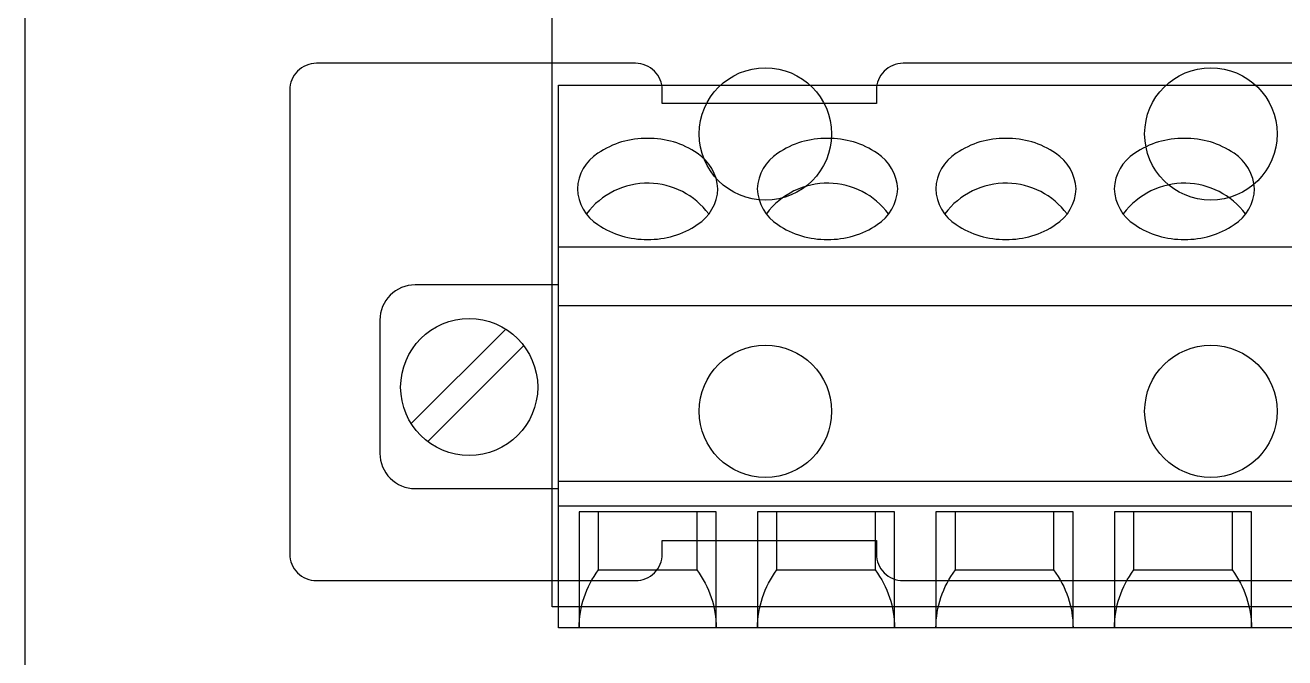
# Model space of a CAD drawing. Extents: x 0.5 to 35.5, y 0.5 to 23.5.
# Drawn here: x 28.729 to 30.141, y 8.042 to 8.751 of the extents above; entities that cross this region are included whole.
import ezdxf

# ---------------------------------------------------------------- set-up
doc = ezdxf.new("R2010")
doc.units = 0
doc.header["$MEASUREMENT"] = 0
for name, color, linetype in [('4_01__0-__EMPTY', 7, 'CONTINUOUS'), ('4_02__B-___3__DI___4__DO__', 7, 'CONTINUOUS'), ('4_03__1-___4__DI___4__DO__', 7, 'CONTINUOUS'), ('4_04__C-___4__DI___4__DO__', 7, 'CONTINUOUS'), ('4_05__D-___4__DI___3__DO__', 7, 'CONTINUOUS'), ('4_06__2A___8__FORM_A_DO', 7, 'CONTINUOUS'), ('4_07__2B___8__FORM_B_DO', 7, 'CONTINUOUS'), ('4_08__2C___8__DO__6__FORM_', 7, 'CONTINUOUS'), ('4_09__2D___8__DO__2__FORM_', 7, 'CONTINUOUS'), ('4_10__2G___8__DO__4__FORM_', 7, 'CONTINUOUS'), ('4_11__3-___8__DI', 7, 'CONTINUOUS'), ('4_12__4-___14__DI', 7, 'CONTINUOUS'), ('4_13__5-___8__AI', 7, 'CONTINUOUS'), ('4_14__6-___4__AI____4__AO', 7, 'CONTINUOUS'), ('4_15__77___8__AFDI', 7, 'CONTINUOUS'), ('6_00______DWG_', 7, 'CONTINUOUS')]:
    doc.layers.add(name, color=color, linetype=linetype)

msp = doc.modelspace()

# ---------------------------------------------------------------- linework, layer by layer
at = {"layer": '4_01__0-__EMPTY'}
msp.add_lwpolyline([(30.6783, 8.7087), (29.7131, 8.7087, 0.414214), (29.6832, 8.6788), (29.6832, 8.6637), (29.4432, 8.6637), (29.4432, 8.6788, 0.414214), (29.4133, 8.7087), (29.0556, 8.7087, 0.414973), (29.0257, 8.6788), (29.0257, 8.1585, 0.414973), (29.0556, 8.1287), (29.4133, 8.1287, 0.414214), (29.4432, 8.1585), (29.4432, 8.1737), (29.6832, 8.1737), (29.6832, 8.1585, 0.414214), (29.7131, 8.1287), (30.6783, 8.1287, 0.414214)], format="xyb", dxfattribs=at)
at = {"layer": '4_02__B-___3__DI___4__DO__'}
msp.add_lwpolyline([(30.9268, 8.6843), (30.9268, 8.0756), (29.3268, 8.0756), (29.3268, 8.6843)], close=True, dxfattribs=at)
for points in [[(29.4825, 8.6079, 0.154167), (29.4268, 8.6245, 0.154167), (29.3711, 8.6079, 0.244062), (29.3481, 8.5679, 0.244061), (29.3711, 8.5278, 0.154167), (29.4268, 8.5112, 0.154167), (29.4825, 8.5278, 0.24406), (29.5056, 8.5679, 0.236767)], [(29.6841, 8.6079, 0.154167), (29.6284, 8.6245, 0.154167), (29.5727, 8.6079, 0.244062), (29.5497, 8.5679, 0.244061), (29.5727, 8.5278, 0.154167), (29.6284, 8.5112, 0.154167), (29.6841, 8.5278, 0.24406), (29.7071, 8.5679, 0.236767)], [(29.8841, 8.6079, 0.154167), (29.8284, 8.6245, 0.154167), (29.7727, 8.6079, 0.244062), (29.7497, 8.5679, 0.244061), (29.7727, 8.5278, 0.154167), (29.8284, 8.5112, 0.154167), (29.8841, 8.5278, 0.24406), (29.9071, 8.5679, 0.236767)], [(30.0841, 8.6079, 0.154167), (30.0284, 8.6245, 0.154167), (29.9727, 8.6079, 0.244062), (29.9497, 8.5679, 0.244061), (29.9727, 8.5278, 0.154167), (30.0284, 8.5112, 0.154167), (30.0841, 8.5278, 0.24406), (30.1071, 8.5679, 0.236767)]]:
    msp.add_lwpolyline(points, format="xyb", close=True, dxfattribs=at)
for points in [[(29.4956, 8.5401, 0.005828), (29.4953, 8.54, 0.231198), (29.4284, 8.5742, 0.240907), (29.3583, 8.54, 0.001746), (29.3582, 8.5399)], [(29.6972, 8.54, 0.005828), (29.6969, 8.54, 0.231198), (29.63, 8.5742, 0.240907), (29.5599, 8.54, 0.001746), (29.5597, 8.5398)], [(29.8972, 8.54, 0.005828), (29.8969, 8.54, 0.231198), (29.83, 8.5742, 0.240907), (29.7599, 8.54, 0.001746), (29.7597, 8.5398)], [(30.0972, 8.54, 0.005828), (30.0969, 8.54, 0.231198), (30.03, 8.5742, 0.240907), (29.9599, 8.54, 0.001746), (29.9597, 8.5398)], [(29.3268, 8.4602), (29.1662, 8.4602, 0.414214), (29.1268, 8.4208), (29.1268, 8.2713, 0.414214), (29.1662, 8.2319), (29.3268, 8.2319)], [(29.4819, 8.2057), (29.4819, 8.1406, -0.162987), (29.5036, 8.0756), (29.5036, 8.2057), (29.35, 8.2057), (29.35, 8.0756, -0.162853), (29.3717, 8.1406), (29.4819, 8.1406)], [(29.6819, 8.2057), (29.6819, 8.1406, -0.162987), (29.7036, 8.0756), (29.7036, 8.2057), (29.55, 8.2057), (29.55, 8.0756, -0.162853), (29.5717, 8.1406), (29.6819, 8.1406)], [(29.8819, 8.2057), (29.8819, 8.1406, -0.162987), (29.9036, 8.0756), (29.9036, 8.2057), (29.75, 8.2057), (29.75, 8.0756, -0.162853), (29.7717, 8.1406), (29.8819, 8.1406)], [(30.0819, 8.2057), (30.0819, 8.1406, -0.162987), (30.1036, 8.0756), (30.1036, 8.2057), (29.95, 8.2057), (29.95, 8.0756, -0.162853), (29.9717, 8.1406), (30.0819, 8.1406)]]:
    msp.add_lwpolyline(points, format="xyb", dxfattribs=at)
for points in [[(29.3268, 8.5028), (30.9268, 8.5028)], [(29.3268, 8.4373), (30.9268, 8.4373)], [(29.1619, 8.3047), (29.2679, 8.4106)], [(29.1803, 8.2847), (29.2879, 8.3922)], [(29.3268, 8.2402), (30.9268, 8.2402)], [(29.3268, 8.2124), (30.9268, 8.2124)], [(29.3717, 8.1406), (29.3717, 8.2057)], [(29.5717, 8.1406), (29.5717, 8.2057)], [(29.7717, 8.1406), (29.7717, 8.2057)], [(29.9717, 8.1406), (29.9717, 8.2057)]]:
    msp.add_lwpolyline(points, dxfattribs=at)
msp.add_circle((29.2268, 8.3457), 0.0768, dxfattribs=at)
at = {"layer": '4_03__1-___4__DI___4__DO__'}
msp.add_lwpolyline([(30.9268, 8.6843), (30.9268, 8.0756), (29.3268, 8.0756), (29.3268, 8.6843)], close=True, dxfattribs=at)
for points in [[(29.4825, 8.6079, 0.154167), (29.4268, 8.6245, 0.154167), (29.3711, 8.6079, 0.244062), (29.3481, 8.5679, 0.244061), (29.3711, 8.5278, 0.154167), (29.4268, 8.5112, 0.154167), (29.4825, 8.5278, 0.24406), (29.5056, 8.5679, 0.236767)], [(29.6841, 8.6079, 0.154167), (29.6284, 8.6245, 0.154167), (29.5727, 8.6079, 0.244062), (29.5497, 8.5679, 0.244061), (29.5727, 8.5278, 0.154167), (29.6284, 8.5112, 0.154167), (29.6841, 8.5278, 0.24406), (29.7071, 8.5679, 0.236767)], [(29.8841, 8.6079, 0.154167), (29.8284, 8.6245, 0.154167), (29.7727, 8.6079, 0.244062), (29.7497, 8.5679, 0.244061), (29.7727, 8.5278, 0.154167), (29.8284, 8.5112, 0.154167), (29.8841, 8.5278, 0.24406), (29.9071, 8.5679, 0.236767)], [(30.0841, 8.6079, 0.154167), (30.0284, 8.6245, 0.154167), (29.9727, 8.6079, 0.244062), (29.9497, 8.5679, 0.244061), (29.9727, 8.5278, 0.154167), (30.0284, 8.5112, 0.154167), (30.0841, 8.5278, 0.24406), (30.1071, 8.5679, 0.236767)]]:
    msp.add_lwpolyline(points, format="xyb", close=True, dxfattribs=at)
for points in [[(29.4956, 8.5401, 0.005828), (29.4953, 8.54, 0.231198), (29.4284, 8.5742, 0.240907), (29.3583, 8.54, 0.001746), (29.3582, 8.5399)], [(29.6972, 8.54, 0.005828), (29.6969, 8.54, 0.231198), (29.63, 8.5742, 0.240907), (29.5599, 8.54, 0.001746), (29.5597, 8.5398)], [(29.8972, 8.54, 0.005828), (29.8969, 8.54, 0.231198), (29.83, 8.5742, 0.240907), (29.7599, 8.54, 0.001746), (29.7597, 8.5398)], [(30.0972, 8.54, 0.005828), (30.0969, 8.54, 0.231198), (30.03, 8.5742, 0.240907), (29.9599, 8.54, 0.001746), (29.9597, 8.5398)], [(29.3268, 8.4602), (29.1662, 8.4602, 0.414214), (29.1268, 8.4208), (29.1268, 8.2713, 0.414214), (29.1662, 8.2319), (29.3268, 8.2319)], [(29.4819, 8.2057), (29.4819, 8.1406, -0.162987), (29.5036, 8.0756), (29.5036, 8.2057), (29.35, 8.2057), (29.35, 8.0756, -0.162853), (29.3717, 8.1406), (29.4819, 8.1406)], [(29.6819, 8.2057), (29.6819, 8.1406, -0.162987), (29.7036, 8.0756), (29.7036, 8.2057), (29.55, 8.2057), (29.55, 8.0756, -0.162853), (29.5717, 8.1406), (29.6819, 8.1406)], [(29.8819, 8.2057), (29.8819, 8.1406, -0.162987), (29.9036, 8.0756), (29.9036, 8.2057), (29.75, 8.2057), (29.75, 8.0756, -0.162853), (29.7717, 8.1406), (29.8819, 8.1406)], [(30.0819, 8.2057), (30.0819, 8.1406, -0.162987), (30.1036, 8.0756), (30.1036, 8.2057), (29.95, 8.2057), (29.95, 8.0756, -0.162853), (29.9717, 8.1406), (30.0819, 8.1406)]]:
    msp.add_lwpolyline(points, format="xyb", dxfattribs=at)
for points in [[(29.3268, 8.5028), (30.9268, 8.5028)], [(29.3268, 8.4373), (30.9268, 8.4373)], [(29.1619, 8.3047), (29.2679, 8.4106)], [(29.1803, 8.2847), (29.2879, 8.3922)], [(29.3268, 8.2402), (30.9268, 8.2402)], [(29.3268, 8.2124), (30.9268, 8.2124)], [(29.3717, 8.1406), (29.3717, 8.2057)], [(29.5717, 8.1406), (29.5717, 8.2057)], [(29.7717, 8.1406), (29.7717, 8.2057)], [(29.9717, 8.1406), (29.9717, 8.2057)]]:
    msp.add_lwpolyline(points, dxfattribs=at)
msp.add_circle((29.2268, 8.3457), 0.0768, dxfattribs=at)
at = {"layer": '4_04__C-___4__DI___4__DO__'}
msp.add_lwpolyline([(30.9268, 8.6843), (30.9268, 8.0756), (29.3268, 8.0756), (29.3268, 8.6843)], close=True, dxfattribs=at)
for points in [[(29.4825, 8.6079, 0.154167), (29.4268, 8.6245, 0.154167), (29.3711, 8.6079, 0.244062), (29.3481, 8.5679, 0.244061), (29.3711, 8.5278, 0.154167), (29.4268, 8.5112, 0.154167), (29.4825, 8.5278, 0.24406), (29.5056, 8.5679, 0.236767)], [(29.6841, 8.6079, 0.154167), (29.6284, 8.6245, 0.154167), (29.5727, 8.6079, 0.244062), (29.5497, 8.5679, 0.244061), (29.5727, 8.5278, 0.154167), (29.6284, 8.5112, 0.154167), (29.6841, 8.5278, 0.24406), (29.7071, 8.5679, 0.236767)], [(29.8841, 8.6079, 0.154167), (29.8284, 8.6245, 0.154167), (29.7727, 8.6079, 0.244062), (29.7497, 8.5679, 0.244061), (29.7727, 8.5278, 0.154167), (29.8284, 8.5112, 0.154167), (29.8841, 8.5278, 0.24406), (29.9071, 8.5679, 0.236767)], [(30.0841, 8.6079, 0.154167), (30.0284, 8.6245, 0.154167), (29.9727, 8.6079, 0.244062), (29.9497, 8.5679, 0.244061), (29.9727, 8.5278, 0.154167), (30.0284, 8.5112, 0.154167), (30.0841, 8.5278, 0.24406), (30.1071, 8.5679, 0.236767)]]:
    msp.add_lwpolyline(points, format="xyb", close=True, dxfattribs=at)
for points in [[(29.4956, 8.5401, 0.005828), (29.4953, 8.54, 0.231198), (29.4284, 8.5742, 0.240907), (29.3583, 8.54, 0.001746), (29.3582, 8.5399)], [(29.6972, 8.54, 0.005828), (29.6969, 8.54, 0.231198), (29.63, 8.5742, 0.240907), (29.5599, 8.54, 0.001746), (29.5597, 8.5398)], [(29.8972, 8.54, 0.005828), (29.8969, 8.54, 0.231198), (29.83, 8.5742, 0.240907), (29.7599, 8.54, 0.001746), (29.7597, 8.5398)], [(30.0972, 8.54, 0.005828), (30.0969, 8.54, 0.231198), (30.03, 8.5742, 0.240907), (29.9599, 8.54, 0.001746), (29.9597, 8.5398)], [(29.3268, 8.4602), (29.1662, 8.4602, 0.414214), (29.1268, 8.4208), (29.1268, 8.2713, 0.414214), (29.1662, 8.2319), (29.3268, 8.2319)], [(29.4819, 8.2057), (29.4819, 8.1406, -0.162987), (29.5036, 8.0756), (29.5036, 8.2057), (29.35, 8.2057), (29.35, 8.0756, -0.162853), (29.3717, 8.1406), (29.4819, 8.1406)], [(29.6819, 8.2057), (29.6819, 8.1406, -0.162987), (29.7036, 8.0756), (29.7036, 8.2057), (29.55, 8.2057), (29.55, 8.0756, -0.162853), (29.5717, 8.1406), (29.6819, 8.1406)], [(29.8819, 8.2057), (29.8819, 8.1406, -0.162987), (29.9036, 8.0756), (29.9036, 8.2057), (29.75, 8.2057), (29.75, 8.0756, -0.162853), (29.7717, 8.1406), (29.8819, 8.1406)], [(30.0819, 8.2057), (30.0819, 8.1406, -0.162987), (30.1036, 8.0756), (30.1036, 8.2057), (29.95, 8.2057), (29.95, 8.0756, -0.162853), (29.9717, 8.1406), (30.0819, 8.1406)]]:
    msp.add_lwpolyline(points, format="xyb", dxfattribs=at)
for points in [[(29.3268, 8.5028), (30.9268, 8.5028)], [(29.3268, 8.4373), (30.9268, 8.4373)], [(29.1619, 8.3047), (29.2679, 8.4106)], [(29.1803, 8.2847), (29.2879, 8.3922)], [(29.3268, 8.2402), (30.9268, 8.2402)], [(29.3268, 8.2124), (30.9268, 8.2124)], [(29.3717, 8.1406), (29.3717, 8.2057)], [(29.5717, 8.1406), (29.5717, 8.2057)], [(29.7717, 8.1406), (29.7717, 8.2057)], [(29.9717, 8.1406), (29.9717, 8.2057)]]:
    msp.add_lwpolyline(points, dxfattribs=at)
msp.add_circle((29.2268, 8.3457), 0.0768, dxfattribs=at)
at = {"layer": '4_05__D-___4__DI___3__DO__'}
msp.add_lwpolyline([(30.9268, 8.6843), (30.9268, 8.0756), (29.3268, 8.0756), (29.3268, 8.6843)], close=True, dxfattribs=at)
for points in [[(29.4825, 8.6079, 0.154167), (29.4268, 8.6245, 0.154167), (29.3711, 8.6079, 0.244062), (29.3481, 8.5679, 0.244061), (29.3711, 8.5278, 0.154167), (29.4268, 8.5112, 0.154167), (29.4825, 8.5278, 0.24406), (29.5056, 8.5679, 0.236767)], [(29.6841, 8.6079, 0.154167), (29.6284, 8.6245, 0.154167), (29.5727, 8.6079, 0.244062), (29.5497, 8.5679, 0.244061), (29.5727, 8.5278, 0.154167), (29.6284, 8.5112, 0.154167), (29.6841, 8.5278, 0.24406), (29.7071, 8.5679, 0.236767)], [(29.8841, 8.6079, 0.154167), (29.8284, 8.6245, 0.154167), (29.7727, 8.6079, 0.244062), (29.7497, 8.5679, 0.244061), (29.7727, 8.5278, 0.154167), (29.8284, 8.5112, 0.154167), (29.8841, 8.5278, 0.24406), (29.9071, 8.5679, 0.236767)], [(30.0841, 8.6079, 0.154167), (30.0284, 8.6245, 0.154167), (29.9727, 8.6079, 0.244062), (29.9497, 8.5679, 0.244061), (29.9727, 8.5278, 0.154167), (30.0284, 8.5112, 0.154167), (30.0841, 8.5278, 0.24406), (30.1071, 8.5679, 0.236767)]]:
    msp.add_lwpolyline(points, format="xyb", close=True, dxfattribs=at)
for points in [[(29.4956, 8.5401, 0.005828), (29.4953, 8.54, 0.231198), (29.4284, 8.5742, 0.240907), (29.3583, 8.54, 0.001746), (29.3582, 8.5399)], [(29.6972, 8.54, 0.005828), (29.6969, 8.54, 0.231198), (29.63, 8.5742, 0.240907), (29.5599, 8.54, 0.001746), (29.5597, 8.5398)], [(29.8972, 8.54, 0.005828), (29.8969, 8.54, 0.231198), (29.83, 8.5742, 0.240907), (29.7599, 8.54, 0.001746), (29.7597, 8.5398)], [(30.0972, 8.54, 0.005828), (30.0969, 8.54, 0.231198), (30.03, 8.5742, 0.240907), (29.9599, 8.54, 0.001746), (29.9597, 8.5398)], [(29.3268, 8.4602), (29.1662, 8.4602, 0.414214), (29.1268, 8.4208), (29.1268, 8.2713, 0.414214), (29.1662, 8.2319), (29.3268, 8.2319)], [(29.4819, 8.2057), (29.4819, 8.1406, -0.162987), (29.5036, 8.0756), (29.5036, 8.2057), (29.35, 8.2057), (29.35, 8.0756, -0.162853), (29.3717, 8.1406), (29.4819, 8.1406)], [(29.6819, 8.2057), (29.6819, 8.1406, -0.162987), (29.7036, 8.0756), (29.7036, 8.2057), (29.55, 8.2057), (29.55, 8.0756, -0.162853), (29.5717, 8.1406), (29.6819, 8.1406)], [(29.8819, 8.2057), (29.8819, 8.1406, -0.162987), (29.9036, 8.0756), (29.9036, 8.2057), (29.75, 8.2057), (29.75, 8.0756, -0.162853), (29.7717, 8.1406), (29.8819, 8.1406)], [(30.0819, 8.2057), (30.0819, 8.1406, -0.162987), (30.1036, 8.0756), (30.1036, 8.2057), (29.95, 8.2057), (29.95, 8.0756, -0.162853), (29.9717, 8.1406), (30.0819, 8.1406)]]:
    msp.add_lwpolyline(points, format="xyb", dxfattribs=at)
for points in [[(29.3268, 8.5028), (30.9268, 8.5028)], [(29.3268, 8.4373), (30.9268, 8.4373)], [(29.1619, 8.3047), (29.2679, 8.4106)], [(29.1803, 8.2847), (29.2879, 8.3922)], [(29.3268, 8.2402), (30.9268, 8.2402)], [(29.3268, 8.2124), (30.9268, 8.2124)]]:
    msp.add_lwpolyline(points, dxfattribs=at)
msp.add_circle((29.2268, 8.3457), 0.0768, dxfattribs=at)
at = {"layer": '4_06__2A___8__FORM_A_DO'}
msp.add_lwpolyline([(30.9268, 8.6843), (30.9268, 8.0756), (29.3268, 8.0756), (29.3268, 8.6843)], close=True, dxfattribs=at)
for points in [[(29.4825, 8.6079, 0.154167), (29.4268, 8.6245, 0.154167), (29.3711, 8.6079, 0.244062), (29.3481, 8.5679, 0.244061), (29.3711, 8.5278, 0.154167), (29.4268, 8.5112, 0.154167), (29.4825, 8.5278, 0.24406), (29.5056, 8.5679, 0.236767)], [(29.6841, 8.6079, 0.154167), (29.6284, 8.6245, 0.154167), (29.5727, 8.6079, 0.244062), (29.5497, 8.5679, 0.244061), (29.5727, 8.5278, 0.154167), (29.6284, 8.5112, 0.154167), (29.6841, 8.5278, 0.24406), (29.7071, 8.5679, 0.236767)], [(29.8841, 8.6079, 0.154167), (29.8284, 8.6245, 0.154167), (29.7727, 8.6079, 0.244062), (29.7497, 8.5679, 0.244061), (29.7727, 8.5278, 0.154167), (29.8284, 8.5112, 0.154167), (29.8841, 8.5278, 0.24406), (29.9071, 8.5679, 0.236767)], [(30.0841, 8.6079, 0.154167), (30.0284, 8.6245, 0.154167), (29.9727, 8.6079, 0.244062), (29.9497, 8.5679, 0.244061), (29.9727, 8.5278, 0.154167), (30.0284, 8.5112, 0.154167), (30.0841, 8.5278, 0.24406), (30.1071, 8.5679, 0.236767)]]:
    msp.add_lwpolyline(points, format="xyb", close=True, dxfattribs=at)
for points in [[(29.4956, 8.5401, 0.005828), (29.4953, 8.54, 0.231198), (29.4284, 8.5742, 0.240907), (29.3583, 8.54, 0.001746), (29.3582, 8.5399)], [(29.6972, 8.54, 0.005828), (29.6969, 8.54, 0.231198), (29.63, 8.5742, 0.240907), (29.5599, 8.54, 0.001746), (29.5597, 8.5398)], [(29.8972, 8.54, 0.005828), (29.8969, 8.54, 0.231198), (29.83, 8.5742, 0.240907), (29.7599, 8.54, 0.001746), (29.7597, 8.5398)], [(30.0972, 8.54, 0.005828), (30.0969, 8.54, 0.231198), (30.03, 8.5742, 0.240907), (29.9599, 8.54, 0.001746), (29.9597, 8.5398)], [(29.3268, 8.4602), (29.1662, 8.4602, 0.414214), (29.1268, 8.4208), (29.1268, 8.2713, 0.414214), (29.1662, 8.2319), (29.3268, 8.2319)], [(29.4819, 8.2057), (29.4819, 8.1406, -0.162987), (29.5036, 8.0756), (29.5036, 8.2057), (29.35, 8.2057), (29.35, 8.0756, -0.162853), (29.3717, 8.1406), (29.4819, 8.1406)], [(29.6819, 8.2057), (29.6819, 8.1406, -0.162987), (29.7036, 8.0756), (29.7036, 8.2057), (29.55, 8.2057), (29.55, 8.0756, -0.162853), (29.5717, 8.1406), (29.6819, 8.1406)], [(29.8819, 8.2057), (29.8819, 8.1406, -0.162987), (29.9036, 8.0756), (29.9036, 8.2057), (29.75, 8.2057), (29.75, 8.0756, -0.162853), (29.7717, 8.1406), (29.8819, 8.1406)], [(30.0819, 8.2057), (30.0819, 8.1406, -0.162987), (30.1036, 8.0756), (30.1036, 8.2057), (29.95, 8.2057), (29.95, 8.0756, -0.162853), (29.9717, 8.1406), (30.0819, 8.1406)]]:
    msp.add_lwpolyline(points, format="xyb", dxfattribs=at)
for points in [[(29.3268, 8.5028), (30.9268, 8.5028)], [(29.3268, 8.4373), (30.9268, 8.4373)], [(29.1619, 8.3047), (29.2679, 8.4106)], [(29.1803, 8.2847), (29.2879, 8.3922)], [(29.3268, 8.2402), (30.9268, 8.2402)], [(29.3268, 8.2124), (30.9268, 8.2124)]]:
    msp.add_lwpolyline(points, dxfattribs=at)
msp.add_circle((29.2268, 8.3457), 0.0768, dxfattribs=at)
at = {"layer": '4_07__2B___8__FORM_B_DO'}
msp.add_lwpolyline([(30.9268, 8.6843), (30.9268, 8.0756), (29.3268, 8.0756), (29.3268, 8.6843)], close=True, dxfattribs=at)
for points in [[(29.4825, 8.6079, 0.154167), (29.4268, 8.6245, 0.154167), (29.3711, 8.6079, 0.244062), (29.3481, 8.5679, 0.244061), (29.3711, 8.5278, 0.154167), (29.4268, 8.5112, 0.154167), (29.4825, 8.5278, 0.24406), (29.5056, 8.5679, 0.236767)], [(29.6841, 8.6079, 0.154167), (29.6284, 8.6245, 0.154167), (29.5727, 8.6079, 0.244062), (29.5497, 8.5679, 0.244061), (29.5727, 8.5278, 0.154167), (29.6284, 8.5112, 0.154167), (29.6841, 8.5278, 0.24406), (29.7071, 8.5679, 0.236767)], [(29.8841, 8.6079, 0.154167), (29.8284, 8.6245, 0.154167), (29.7727, 8.6079, 0.244062), (29.7497, 8.5679, 0.244061), (29.7727, 8.5278, 0.154167), (29.8284, 8.5112, 0.154167), (29.8841, 8.5278, 0.24406), (29.9071, 8.5679, 0.236767)], [(30.0841, 8.6079, 0.154167), (30.0284, 8.6245, 0.154167), (29.9727, 8.6079, 0.244062), (29.9497, 8.5679, 0.244061), (29.9727, 8.5278, 0.154167), (30.0284, 8.5112, 0.154167), (30.0841, 8.5278, 0.24406), (30.1071, 8.5679, 0.236767)]]:
    msp.add_lwpolyline(points, format="xyb", close=True, dxfattribs=at)
for points in [[(29.4956, 8.5401, 0.005828), (29.4953, 8.54, 0.231198), (29.4284, 8.5742, 0.240907), (29.3583, 8.54, 0.001746), (29.3582, 8.5399)], [(29.6972, 8.54, 0.005828), (29.6969, 8.54, 0.231198), (29.63, 8.5742, 0.240907), (29.5599, 8.54, 0.001746), (29.5597, 8.5398)], [(29.8972, 8.54, 0.005828), (29.8969, 8.54, 0.231198), (29.83, 8.5742, 0.240907), (29.7599, 8.54, 0.001746), (29.7597, 8.5398)], [(30.0972, 8.54, 0.005828), (30.0969, 8.54, 0.231198), (30.03, 8.5742, 0.240907), (29.9599, 8.54, 0.001746), (29.9597, 8.5398)], [(29.3268, 8.4602), (29.1662, 8.4602, 0.414214), (29.1268, 8.4208), (29.1268, 8.2713, 0.414214), (29.1662, 8.2319), (29.3268, 8.2319)], [(29.4819, 8.2057), (29.4819, 8.1406, -0.162987), (29.5036, 8.0756), (29.5036, 8.2057), (29.35, 8.2057), (29.35, 8.0756, -0.162853), (29.3717, 8.1406), (29.4819, 8.1406)], [(29.6819, 8.2057), (29.6819, 8.1406, -0.162987), (29.7036, 8.0756), (29.7036, 8.2057), (29.55, 8.2057), (29.55, 8.0756, -0.162853), (29.5717, 8.1406), (29.6819, 8.1406)], [(29.8819, 8.2057), (29.8819, 8.1406, -0.162987), (29.9036, 8.0756), (29.9036, 8.2057), (29.75, 8.2057), (29.75, 8.0756, -0.162853), (29.7717, 8.1406), (29.8819, 8.1406)], [(30.0819, 8.2057), (30.0819, 8.1406, -0.162987), (30.1036, 8.0756), (30.1036, 8.2057), (29.95, 8.2057), (29.95, 8.0756, -0.162853), (29.9717, 8.1406), (30.0819, 8.1406)]]:
    msp.add_lwpolyline(points, format="xyb", dxfattribs=at)
for points in [[(29.3268, 8.5028), (30.9268, 8.5028)], [(29.3268, 8.4373), (30.9268, 8.4373)], [(29.1619, 8.3047), (29.2679, 8.4106)], [(29.1803, 8.2847), (29.2879, 8.3922)], [(29.3268, 8.2402), (30.9268, 8.2402)], [(29.3268, 8.2124), (30.9268, 8.2124)]]:
    msp.add_lwpolyline(points, dxfattribs=at)
msp.add_circle((29.2268, 8.3457), 0.0768, dxfattribs=at)
at = {"layer": '4_08__2C___8__DO__6__FORM_'}
msp.add_lwpolyline([(30.9268, 8.6843), (30.9268, 8.0756), (29.3268, 8.0756), (29.3268, 8.6843)], close=True, dxfattribs=at)
for points in [[(29.4825, 8.6079, 0.154167), (29.4268, 8.6245, 0.154167), (29.3711, 8.6079, 0.244062), (29.3481, 8.5679, 0.244061), (29.3711, 8.5278, 0.154167), (29.4268, 8.5112, 0.154167), (29.4825, 8.5278, 0.24406), (29.5056, 8.5679, 0.236767)], [(29.6841, 8.6079, 0.154167), (29.6284, 8.6245, 0.154167), (29.5727, 8.6079, 0.244062), (29.5497, 8.5679, 0.244061), (29.5727, 8.5278, 0.154167), (29.6284, 8.5112, 0.154167), (29.6841, 8.5278, 0.24406), (29.7071, 8.5679, 0.236767)], [(29.8841, 8.6079, 0.154167), (29.8284, 8.6245, 0.154167), (29.7727, 8.6079, 0.244062), (29.7497, 8.5679, 0.244061), (29.7727, 8.5278, 0.154167), (29.8284, 8.5112, 0.154167), (29.8841, 8.5278, 0.24406), (29.9071, 8.5679, 0.236767)], [(30.0841, 8.6079, 0.154167), (30.0284, 8.6245, 0.154167), (29.9727, 8.6079, 0.244062), (29.9497, 8.5679, 0.244061), (29.9727, 8.5278, 0.154167), (30.0284, 8.5112, 0.154167), (30.0841, 8.5278, 0.24406), (30.1071, 8.5679, 0.236767)]]:
    msp.add_lwpolyline(points, format="xyb", close=True, dxfattribs=at)
for points in [[(29.4956, 8.5401, 0.005828), (29.4953, 8.54, 0.231198), (29.4284, 8.5742, 0.240907), (29.3583, 8.54, 0.001746), (29.3582, 8.5399)], [(29.6972, 8.54, 0.005828), (29.6969, 8.54, 0.231198), (29.63, 8.5742, 0.240907), (29.5599, 8.54, 0.001746), (29.5597, 8.5398)], [(29.8972, 8.54, 0.005828), (29.8969, 8.54, 0.231198), (29.83, 8.5742, 0.240907), (29.7599, 8.54, 0.001746), (29.7597, 8.5398)], [(30.0972, 8.54, 0.005828), (30.0969, 8.54, 0.231198), (30.03, 8.5742, 0.240907), (29.9599, 8.54, 0.001746), (29.9597, 8.5398)], [(29.3268, 8.4602), (29.1662, 8.4602, 0.414214), (29.1268, 8.4208), (29.1268, 8.2713, 0.414214), (29.1662, 8.2319), (29.3268, 8.2319)], [(29.4819, 8.2057), (29.4819, 8.1406, -0.162987), (29.5036, 8.0756), (29.5036, 8.2057), (29.35, 8.2057), (29.35, 8.0756, -0.162853), (29.3717, 8.1406), (29.4819, 8.1406)], [(29.6819, 8.2057), (29.6819, 8.1406, -0.162987), (29.7036, 8.0756), (29.7036, 8.2057), (29.55, 8.2057), (29.55, 8.0756, -0.162853), (29.5717, 8.1406), (29.6819, 8.1406)], [(29.8819, 8.2057), (29.8819, 8.1406, -0.162987), (29.9036, 8.0756), (29.9036, 8.2057), (29.75, 8.2057), (29.75, 8.0756, -0.162853), (29.7717, 8.1406), (29.8819, 8.1406)], [(30.0819, 8.2057), (30.0819, 8.1406, -0.162987), (30.1036, 8.0756), (30.1036, 8.2057), (29.95, 8.2057), (29.95, 8.0756, -0.162853), (29.9717, 8.1406), (30.0819, 8.1406)]]:
    msp.add_lwpolyline(points, format="xyb", dxfattribs=at)
for points in [[(29.3268, 8.5028), (30.9268, 8.5028)], [(29.3268, 8.4373), (30.9268, 8.4373)], [(29.1619, 8.3047), (29.2679, 8.4106)], [(29.1803, 8.2847), (29.2879, 8.3922)], [(29.3268, 8.2402), (30.9268, 8.2402)], [(29.3268, 8.2124), (30.9268, 8.2124)]]:
    msp.add_lwpolyline(points, dxfattribs=at)
msp.add_circle((29.2268, 8.3457), 0.0768, dxfattribs=at)
at = {"layer": '4_09__2D___8__DO__2__FORM_'}
msp.add_lwpolyline([(30.9268, 8.6843), (30.9268, 8.0756), (29.3268, 8.0756), (29.3268, 8.6843)], close=True, dxfattribs=at)
for points in [[(29.4825, 8.6079, 0.154167), (29.4268, 8.6245, 0.154167), (29.3711, 8.6079, 0.244062), (29.3481, 8.5679, 0.244061), (29.3711, 8.5278, 0.154167), (29.4268, 8.5112, 0.154167), (29.4825, 8.5278, 0.24406), (29.5056, 8.5679, 0.236767)], [(29.6841, 8.6079, 0.154167), (29.6284, 8.6245, 0.154167), (29.5727, 8.6079, 0.244062), (29.5497, 8.5679, 0.244061), (29.5727, 8.5278, 0.154167), (29.6284, 8.5112, 0.154167), (29.6841, 8.5278, 0.24406), (29.7071, 8.5679, 0.236767)], [(29.8841, 8.6079, 0.154167), (29.8284, 8.6245, 0.154167), (29.7727, 8.6079, 0.244062), (29.7497, 8.5679, 0.244061), (29.7727, 8.5278, 0.154167), (29.8284, 8.5112, 0.154167), (29.8841, 8.5278, 0.24406), (29.9071, 8.5679, 0.236767)], [(30.0841, 8.6079, 0.154167), (30.0284, 8.6245, 0.154167), (29.9727, 8.6079, 0.244062), (29.9497, 8.5679, 0.244061), (29.9727, 8.5278, 0.154167), (30.0284, 8.5112, 0.154167), (30.0841, 8.5278, 0.24406), (30.1071, 8.5679, 0.236767)]]:
    msp.add_lwpolyline(points, format="xyb", close=True, dxfattribs=at)
for points in [[(29.4956, 8.5401, 0.005828), (29.4953, 8.54, 0.231198), (29.4284, 8.5742, 0.240907), (29.3583, 8.54, 0.001746), (29.3582, 8.5399)], [(29.6972, 8.54, 0.005828), (29.6969, 8.54, 0.231198), (29.63, 8.5742, 0.240907), (29.5599, 8.54, 0.001746), (29.5597, 8.5398)], [(29.8972, 8.54, 0.005828), (29.8969, 8.54, 0.231198), (29.83, 8.5742, 0.240907), (29.7599, 8.54, 0.001746), (29.7597, 8.5398)], [(30.0972, 8.54, 0.005828), (30.0969, 8.54, 0.231198), (30.03, 8.5742, 0.240907), (29.9599, 8.54, 0.001746), (29.9597, 8.5398)], [(29.3268, 8.4602), (29.1662, 8.4602, 0.414214), (29.1268, 8.4208), (29.1268, 8.2713, 0.414214), (29.1662, 8.2319), (29.3268, 8.2319)], [(29.4819, 8.2057), (29.4819, 8.1406, -0.162987), (29.5036, 8.0756), (29.5036, 8.2057), (29.35, 8.2057), (29.35, 8.0756, -0.162853), (29.3717, 8.1406), (29.4819, 8.1406)], [(29.6819, 8.2057), (29.6819, 8.1406, -0.162987), (29.7036, 8.0756), (29.7036, 8.2057), (29.55, 8.2057), (29.55, 8.0756, -0.162853), (29.5717, 8.1406), (29.6819, 8.1406)], [(29.8819, 8.2057), (29.8819, 8.1406, -0.162987), (29.9036, 8.0756), (29.9036, 8.2057), (29.75, 8.2057), (29.75, 8.0756, -0.162853), (29.7717, 8.1406), (29.8819, 8.1406)], [(30.0819, 8.2057), (30.0819, 8.1406, -0.162987), (30.1036, 8.0756), (30.1036, 8.2057), (29.95, 8.2057), (29.95, 8.0756, -0.162853), (29.9717, 8.1406), (30.0819, 8.1406)]]:
    msp.add_lwpolyline(points, format="xyb", dxfattribs=at)
for points in [[(29.3268, 8.5028), (30.9268, 8.5028)], [(29.3268, 8.4373), (30.9268, 8.4373)], [(29.1619, 8.3047), (29.2679, 8.4106)], [(29.1803, 8.2847), (29.2879, 8.3922)], [(29.3268, 8.2402), (30.9268, 8.2402)], [(29.3268, 8.2124), (30.9268, 8.2124)]]:
    msp.add_lwpolyline(points, dxfattribs=at)
msp.add_circle((29.2268, 8.3457), 0.0768, dxfattribs=at)
at = {"layer": '4_10__2G___8__DO__4__FORM_'}
msp.add_lwpolyline([(30.9268, 8.6843), (30.9268, 8.0756), (29.3268, 8.0756), (29.3268, 8.6843)], close=True, dxfattribs=at)
for points in [[(29.4825, 8.6079, 0.154167), (29.4268, 8.6245, 0.154167), (29.3711, 8.6079, 0.244062), (29.3481, 8.5679, 0.244061), (29.3711, 8.5278, 0.154167), (29.4268, 8.5112, 0.154167), (29.4825, 8.5278, 0.24406), (29.5056, 8.5679, 0.236767)], [(29.6841, 8.6079, 0.154167), (29.6284, 8.6245, 0.154167), (29.5727, 8.6079, 0.244062), (29.5497, 8.5679, 0.244061), (29.5727, 8.5278, 0.154167), (29.6284, 8.5112, 0.154167), (29.6841, 8.5278, 0.24406), (29.7071, 8.5679, 0.236767)], [(29.8841, 8.6079, 0.154167), (29.8284, 8.6245, 0.154167), (29.7727, 8.6079, 0.244062), (29.7497, 8.5679, 0.244061), (29.7727, 8.5278, 0.154167), (29.8284, 8.5112, 0.154167), (29.8841, 8.5278, 0.24406), (29.9071, 8.5679, 0.236767)], [(30.0841, 8.6079, 0.154167), (30.0284, 8.6245, 0.154167), (29.9727, 8.6079, 0.244062), (29.9497, 8.5679, 0.244061), (29.9727, 8.5278, 0.154167), (30.0284, 8.5112, 0.154167), (30.0841, 8.5278, 0.24406), (30.1071, 8.5679, 0.236767)]]:
    msp.add_lwpolyline(points, format="xyb", close=True, dxfattribs=at)
for points in [[(29.4956, 8.5401, 0.005828), (29.4953, 8.54, 0.231198), (29.4284, 8.5742, 0.240907), (29.3583, 8.54, 0.001746), (29.3582, 8.5399)], [(29.6972, 8.54, 0.005828), (29.6969, 8.54, 0.231198), (29.63, 8.5742, 0.240907), (29.5599, 8.54, 0.001746), (29.5597, 8.5398)], [(29.8972, 8.54, 0.005828), (29.8969, 8.54, 0.231198), (29.83, 8.5742, 0.240907), (29.7599, 8.54, 0.001746), (29.7597, 8.5398)], [(30.0972, 8.54, 0.005828), (30.0969, 8.54, 0.231198), (30.03, 8.5742, 0.240907), (29.9599, 8.54, 0.001746), (29.9597, 8.5398)], [(29.3268, 8.4602), (29.1662, 8.4602, 0.414214), (29.1268, 8.4208), (29.1268, 8.2713, 0.414214), (29.1662, 8.2319), (29.3268, 8.2319)], [(29.4819, 8.2057), (29.4819, 8.1406, -0.162987), (29.5036, 8.0756), (29.5036, 8.2057), (29.35, 8.2057), (29.35, 8.0756, -0.162853), (29.3717, 8.1406), (29.4819, 8.1406)], [(29.6819, 8.2057), (29.6819, 8.1406, -0.162987), (29.7036, 8.0756), (29.7036, 8.2057), (29.55, 8.2057), (29.55, 8.0756, -0.162853), (29.5717, 8.1406), (29.6819, 8.1406)], [(29.8819, 8.2057), (29.8819, 8.1406, -0.162987), (29.9036, 8.0756), (29.9036, 8.2057), (29.75, 8.2057), (29.75, 8.0756, -0.162853), (29.7717, 8.1406), (29.8819, 8.1406)], [(30.0819, 8.2057), (30.0819, 8.1406, -0.162987), (30.1036, 8.0756), (30.1036, 8.2057), (29.95, 8.2057), (29.95, 8.0756, -0.162853), (29.9717, 8.1406), (30.0819, 8.1406)]]:
    msp.add_lwpolyline(points, format="xyb", dxfattribs=at)
for points in [[(29.3268, 8.5028), (30.9268, 8.5028)], [(29.3268, 8.4373), (30.9268, 8.4373)], [(29.1619, 8.3047), (29.2679, 8.4106)], [(29.1803, 8.2847), (29.2879, 8.3922)], [(29.3268, 8.2402), (30.9268, 8.2402)], [(29.3268, 8.2124), (30.9268, 8.2124)]]:
    msp.add_lwpolyline(points, dxfattribs=at)
msp.add_circle((29.2268, 8.3457), 0.0768, dxfattribs=at)
at = {"layer": '4_11__3-___8__DI'}
msp.add_lwpolyline([(30.9268, 8.6843), (30.9268, 8.0756), (29.3268, 8.0756), (29.3268, 8.6843)], close=True, dxfattribs=at)
for points in [[(29.4825, 8.6079, 0.154167), (29.4268, 8.6245, 0.154167), (29.3711, 8.6079, 0.244062), (29.3481, 8.5679, 0.244061), (29.3711, 8.5278, 0.154167), (29.4268, 8.5112, 0.154167), (29.4825, 8.5278, 0.24406), (29.5056, 8.5679, 0.236767)], [(29.6841, 8.6079, 0.154167), (29.6284, 8.6245, 0.154167), (29.5727, 8.6079, 0.244062), (29.5497, 8.5679, 0.244061), (29.5727, 8.5278, 0.154167), (29.6284, 8.5112, 0.154167), (29.6841, 8.5278, 0.24406), (29.7071, 8.5679, 0.236767)], [(29.8841, 8.6079, 0.154167), (29.8284, 8.6245, 0.154167), (29.7727, 8.6079, 0.244062), (29.7497, 8.5679, 0.244061), (29.7727, 8.5278, 0.154167), (29.8284, 8.5112, 0.154167), (29.8841, 8.5278, 0.24406), (29.9071, 8.5679, 0.236767)], [(30.0841, 8.6079, 0.154167), (30.0284, 8.6245, 0.154167), (29.9727, 8.6079, 0.244062), (29.9497, 8.5679, 0.244061), (29.9727, 8.5278, 0.154167), (30.0284, 8.5112, 0.154167), (30.0841, 8.5278, 0.24406), (30.1071, 8.5679, 0.236767)]]:
    msp.add_lwpolyline(points, format="xyb", close=True, dxfattribs=at)
for points in [[(29.4956, 8.5401, 0.005828), (29.4953, 8.54, 0.231198), (29.4284, 8.5742, 0.240907), (29.3583, 8.54, 0.001746), (29.3582, 8.5399)], [(29.6972, 8.54, 0.005828), (29.6969, 8.54, 0.231198), (29.63, 8.5742, 0.240907), (29.5599, 8.54, 0.001746), (29.5597, 8.5398)], [(29.8972, 8.54, 0.005828), (29.8969, 8.54, 0.231198), (29.83, 8.5742, 0.240907), (29.7599, 8.54, 0.001746), (29.7597, 8.5398)], [(30.0972, 8.54, 0.005828), (30.0969, 8.54, 0.231198), (30.03, 8.5742, 0.240907), (29.9599, 8.54, 0.001746), (29.9597, 8.5398)], [(29.3268, 8.4602), (29.1662, 8.4602, 0.414214), (29.1268, 8.4208), (29.1268, 8.2713, 0.414214), (29.1662, 8.2319), (29.3268, 8.2319)], [(29.4819, 8.2057), (29.4819, 8.1406, -0.162987), (29.5036, 8.0756), (29.5036, 8.2057), (29.35, 8.2057), (29.35, 8.0756, -0.162853), (29.3717, 8.1406), (29.4819, 8.1406)], [(29.6819, 8.2057), (29.6819, 8.1406, -0.162987), (29.7036, 8.0756), (29.7036, 8.2057), (29.55, 8.2057), (29.55, 8.0756, -0.162853), (29.5717, 8.1406), (29.6819, 8.1406)], [(29.8819, 8.2057), (29.8819, 8.1406, -0.162987), (29.9036, 8.0756), (29.9036, 8.2057), (29.75, 8.2057), (29.75, 8.0756, -0.162853), (29.7717, 8.1406), (29.8819, 8.1406)], [(30.0819, 8.2057), (30.0819, 8.1406, -0.162987), (30.1036, 8.0756), (30.1036, 8.2057), (29.95, 8.2057), (29.95, 8.0756, -0.162853), (29.9717, 8.1406), (30.0819, 8.1406)]]:
    msp.add_lwpolyline(points, format="xyb", dxfattribs=at)
for points in [[(29.3268, 8.5028), (30.9268, 8.5028)], [(29.3268, 8.4373), (30.9268, 8.4373)], [(29.1619, 8.3047), (29.2679, 8.4106)], [(29.1803, 8.2847), (29.2879, 8.3922)], [(29.3268, 8.2402), (30.9268, 8.2402)], [(29.3268, 8.2124), (30.9268, 8.2124)]]:
    msp.add_lwpolyline(points, dxfattribs=at)
msp.add_circle((29.2268, 8.3457), 0.0768, dxfattribs=at)
at = {"layer": '4_12__4-___14__DI'}
msp.add_lwpolyline([(30.9268, 8.6843), (30.9268, 8.0756), (29.3268, 8.0756), (29.3268, 8.6843)], close=True, dxfattribs=at)
for points in [[(29.4825, 8.6079, 0.154167), (29.4268, 8.6245, 0.154167), (29.3711, 8.6079, 0.244062), (29.3481, 8.5679, 0.244061), (29.3711, 8.5278, 0.154167), (29.4268, 8.5112, 0.154167), (29.4825, 8.5278, 0.24406), (29.5056, 8.5679, 0.236767)], [(29.6841, 8.6079, 0.154167), (29.6284, 8.6245, 0.154167), (29.5727, 8.6079, 0.244062), (29.5497, 8.5679, 0.244061), (29.5727, 8.5278, 0.154167), (29.6284, 8.5112, 0.154167), (29.6841, 8.5278, 0.24406), (29.7071, 8.5679, 0.236767)], [(29.8841, 8.6079, 0.154167), (29.8284, 8.6245, 0.154167), (29.7727, 8.6079, 0.244062), (29.7497, 8.5679, 0.244061), (29.7727, 8.5278, 0.154167), (29.8284, 8.5112, 0.154167), (29.8841, 8.5278, 0.24406), (29.9071, 8.5679, 0.236767)], [(30.0841, 8.6079, 0.154167), (30.0284, 8.6245, 0.154167), (29.9727, 8.6079, 0.244062), (29.9497, 8.5679, 0.244061), (29.9727, 8.5278, 0.154167), (30.0284, 8.5112, 0.154167), (30.0841, 8.5278, 0.24406), (30.1071, 8.5679, 0.236767)]]:
    msp.add_lwpolyline(points, format="xyb", close=True, dxfattribs=at)
for points in [[(29.4956, 8.5401, 0.005828), (29.4953, 8.54, 0.231198), (29.4284, 8.5742, 0.240907), (29.3583, 8.54, 0.001746), (29.3582, 8.5399)], [(29.6972, 8.54, 0.005828), (29.6969, 8.54, 0.231198), (29.63, 8.5742, 0.240907), (29.5599, 8.54, 0.001746), (29.5597, 8.5398)], [(29.8972, 8.54, 0.005828), (29.8969, 8.54, 0.231198), (29.83, 8.5742, 0.240907), (29.7599, 8.54, 0.001746), (29.7597, 8.5398)], [(30.0972, 8.54, 0.005828), (30.0969, 8.54, 0.231198), (30.03, 8.5742, 0.240907), (29.9599, 8.54, 0.001746), (29.9597, 8.5398)], [(29.3268, 8.4602), (29.1662, 8.4602, 0.414214), (29.1268, 8.4208), (29.1268, 8.2713, 0.414214), (29.1662, 8.2319), (29.3268, 8.2319)], [(29.4819, 8.2057), (29.4819, 8.1406, -0.162987), (29.5036, 8.0756), (29.5036, 8.2057), (29.35, 8.2057), (29.35, 8.0756, -0.162853), (29.3717, 8.1406), (29.4819, 8.1406)], [(29.6819, 8.2057), (29.6819, 8.1406, -0.162987), (29.7036, 8.0756), (29.7036, 8.2057), (29.55, 8.2057), (29.55, 8.0756, -0.162853), (29.5717, 8.1406), (29.6819, 8.1406)], [(29.8819, 8.2057), (29.8819, 8.1406, -0.162987), (29.9036, 8.0756), (29.9036, 8.2057), (29.75, 8.2057), (29.75, 8.0756, -0.162853), (29.7717, 8.1406), (29.8819, 8.1406)], [(30.0819, 8.2057), (30.0819, 8.1406, -0.162987), (30.1036, 8.0756), (30.1036, 8.2057), (29.95, 8.2057), (29.95, 8.0756, -0.162853), (29.9717, 8.1406), (30.0819, 8.1406)]]:
    msp.add_lwpolyline(points, format="xyb", dxfattribs=at)
for points in [[(29.3268, 8.5028), (30.9268, 8.5028)], [(29.3268, 8.4373), (30.9268, 8.4373)], [(29.1619, 8.3047), (29.2679, 8.4106)], [(29.1803, 8.2847), (29.2879, 8.3922)], [(29.3268, 8.2402), (30.9268, 8.2402)], [(29.3268, 8.2124), (30.9268, 8.2124)]]:
    msp.add_lwpolyline(points, dxfattribs=at)
msp.add_circle((29.2268, 8.3457), 0.0768, dxfattribs=at)
at = {"layer": '4_13__5-___8__AI'}
msp.add_lwpolyline([(30.9268, 8.6843), (30.9268, 8.0756), (29.3268, 8.0756), (29.3268, 8.6843)], close=True, dxfattribs=at)
for points in [[(29.4825, 8.6079, 0.154167), (29.4268, 8.6245, 0.154167), (29.3711, 8.6079, 0.244062), (29.3481, 8.5679, 0.244061), (29.3711, 8.5278, 0.154167), (29.4268, 8.5112, 0.154167), (29.4825, 8.5278, 0.24406), (29.5056, 8.5679, 0.236767)], [(29.6841, 8.6079, 0.154167), (29.6284, 8.6245, 0.154167), (29.5727, 8.6079, 0.244062), (29.5497, 8.5679, 0.244061), (29.5727, 8.5278, 0.154167), (29.6284, 8.5112, 0.154167), (29.6841, 8.5278, 0.24406), (29.7071, 8.5679, 0.236767)], [(29.8841, 8.6079, 0.154167), (29.8284, 8.6245, 0.154167), (29.7727, 8.6079, 0.244062), (29.7497, 8.5679, 0.244061), (29.7727, 8.5278, 0.154167), (29.8284, 8.5112, 0.154167), (29.8841, 8.5278, 0.24406), (29.9071, 8.5679, 0.236767)], [(30.0841, 8.6079, 0.154167), (30.0284, 8.6245, 0.154167), (29.9727, 8.6079, 0.244062), (29.9497, 8.5679, 0.244061), (29.9727, 8.5278, 0.154167), (30.0284, 8.5112, 0.154167), (30.0841, 8.5278, 0.24406), (30.1071, 8.5679, 0.236767)]]:
    msp.add_lwpolyline(points, format="xyb", close=True, dxfattribs=at)
for points in [[(29.4956, 8.5401, 0.005828), (29.4953, 8.54, 0.231198), (29.4284, 8.5742, 0.240907), (29.3583, 8.54, 0.001746), (29.3582, 8.5399)], [(29.6972, 8.54, 0.005828), (29.6969, 8.54, 0.231198), (29.63, 8.5742, 0.240907), (29.5599, 8.54, 0.001746), (29.5597, 8.5398)], [(29.8972, 8.54, 0.005828), (29.8969, 8.54, 0.231198), (29.83, 8.5742, 0.240907), (29.7599, 8.54, 0.001746), (29.7597, 8.5398)], [(30.0972, 8.54, 0.005828), (30.0969, 8.54, 0.231198), (30.03, 8.5742, 0.240907), (29.9599, 8.54, 0.001746), (29.9597, 8.5398)], [(29.3268, 8.4602), (29.1662, 8.4602, 0.414214), (29.1268, 8.4208), (29.1268, 8.2713, 0.414214), (29.1662, 8.2319), (29.3268, 8.2319)], [(29.4819, 8.2057), (29.4819, 8.1406, -0.162987), (29.5036, 8.0756), (29.5036, 8.2057), (29.35, 8.2057), (29.35, 8.0756, -0.162853), (29.3717, 8.1406), (29.4819, 8.1406)], [(29.6819, 8.2057), (29.6819, 8.1406, -0.162987), (29.7036, 8.0756), (29.7036, 8.2057), (29.55, 8.2057), (29.55, 8.0756, -0.162853), (29.5717, 8.1406), (29.6819, 8.1406)], [(29.8819, 8.2057), (29.8819, 8.1406, -0.162987), (29.9036, 8.0756), (29.9036, 8.2057), (29.75, 8.2057), (29.75, 8.0756, -0.162853), (29.7717, 8.1406), (29.8819, 8.1406)], [(30.0819, 8.2057), (30.0819, 8.1406, -0.162987), (30.1036, 8.0756), (30.1036, 8.2057), (29.95, 8.2057), (29.95, 8.0756, -0.162853), (29.9717, 8.1406), (30.0819, 8.1406)]]:
    msp.add_lwpolyline(points, format="xyb", dxfattribs=at)
for points in [[(29.3268, 8.5028), (30.9268, 8.5028)], [(29.3268, 8.4373), (30.9268, 8.4373)], [(29.1619, 8.3047), (29.2679, 8.4106)], [(29.1803, 8.2847), (29.2879, 8.3922)], [(29.3268, 8.2402), (30.9268, 8.2402)], [(29.3268, 8.2124), (30.9268, 8.2124)]]:
    msp.add_lwpolyline(points, dxfattribs=at)
msp.add_circle((29.2268, 8.3457), 0.0768, dxfattribs=at)
at = {"layer": '4_14__6-___4__AI____4__AO'}
msp.add_lwpolyline([(30.9268, 8.6843), (30.9268, 8.0756), (29.3268, 8.0756), (29.3268, 8.6843)], close=True, dxfattribs=at)
for points in [[(29.4825, 8.6079, 0.154167), (29.4268, 8.6245, 0.154167), (29.3711, 8.6079, 0.244062), (29.3481, 8.5679, 0.244061), (29.3711, 8.5278, 0.154167), (29.4268, 8.5112, 0.154167), (29.4825, 8.5278, 0.24406), (29.5056, 8.5679, 0.236767)], [(29.6841, 8.6079, 0.154167), (29.6284, 8.6245, 0.154167), (29.5727, 8.6079, 0.244062), (29.5497, 8.5679, 0.244061), (29.5727, 8.5278, 0.154167), (29.6284, 8.5112, 0.154167), (29.6841, 8.5278, 0.24406), (29.7071, 8.5679, 0.236767)], [(29.8841, 8.6079, 0.154167), (29.8284, 8.6245, 0.154167), (29.7727, 8.6079, 0.244062), (29.7497, 8.5679, 0.244061), (29.7727, 8.5278, 0.154167), (29.8284, 8.5112, 0.154167), (29.8841, 8.5278, 0.24406), (29.9071, 8.5679, 0.236767)], [(30.0841, 8.6079, 0.154167), (30.0284, 8.6245, 0.154167), (29.9727, 8.6079, 0.244062), (29.9497, 8.5679, 0.244061), (29.9727, 8.5278, 0.154167), (30.0284, 8.5112, 0.154167), (30.0841, 8.5278, 0.24406), (30.1071, 8.5679, 0.236767)]]:
    msp.add_lwpolyline(points, format="xyb", close=True, dxfattribs=at)
for points in [[(29.4956, 8.5401, 0.005828), (29.4953, 8.54, 0.231198), (29.4284, 8.5742, 0.240907), (29.3583, 8.54, 0.001746), (29.3582, 8.5399)], [(29.6972, 8.54, 0.005828), (29.6969, 8.54, 0.231198), (29.63, 8.5742, 0.240907), (29.5599, 8.54, 0.001746), (29.5597, 8.5398)], [(29.8972, 8.54, 0.005828), (29.8969, 8.54, 0.231198), (29.83, 8.5742, 0.240907), (29.7599, 8.54, 0.001746), (29.7597, 8.5398)], [(30.0972, 8.54, 0.005828), (30.0969, 8.54, 0.231198), (30.03, 8.5742, 0.240907), (29.9599, 8.54, 0.001746), (29.9597, 8.5398)], [(29.3268, 8.4602), (29.1662, 8.4602, 0.414214), (29.1268, 8.4208), (29.1268, 8.2713, 0.414214), (29.1662, 8.2319), (29.3268, 8.2319)], [(29.4819, 8.2057), (29.4819, 8.1406, -0.162987), (29.5036, 8.0756), (29.5036, 8.2057), (29.35, 8.2057), (29.35, 8.0756, -0.162853), (29.3717, 8.1406), (29.4819, 8.1406)], [(29.6819, 8.2057), (29.6819, 8.1406, -0.162987), (29.7036, 8.0756), (29.7036, 8.2057), (29.55, 8.2057), (29.55, 8.0756, -0.162853), (29.5717, 8.1406), (29.6819, 8.1406)], [(29.8819, 8.2057), (29.8819, 8.1406, -0.162987), (29.9036, 8.0756), (29.9036, 8.2057), (29.75, 8.2057), (29.75, 8.0756, -0.162853), (29.7717, 8.1406), (29.8819, 8.1406)], [(30.0819, 8.2057), (30.0819, 8.1406, -0.162987), (30.1036, 8.0756), (30.1036, 8.2057), (29.95, 8.2057), (29.95, 8.0756, -0.162853), (29.9717, 8.1406), (30.0819, 8.1406)]]:
    msp.add_lwpolyline(points, format="xyb", dxfattribs=at)
for points in [[(29.3268, 8.5028), (30.9268, 8.5028)], [(29.3268, 8.4373), (30.9268, 8.4373)], [(29.1619, 8.3047), (29.2679, 8.4106)], [(29.1803, 8.2847), (29.2879, 8.3922)], [(29.3268, 8.2402), (30.9268, 8.2402)], [(29.3268, 8.2124), (30.9268, 8.2124)]]:
    msp.add_lwpolyline(points, dxfattribs=at)
msp.add_circle((29.2268, 8.3457), 0.0768, dxfattribs=at)
at = {"layer": '4_15__77___8__AFDI'}
msp.add_lwpolyline([(29.3198, 8.8489), (31.2971, 8.8489), (31.2971, 8.0992), (29.3198, 8.0992)], close=True, dxfattribs=at)
for centre in [(29.5588, 8.6295), (30.0581, 8.6295), (29.5588, 8.3185), (30.0581, 8.3185)]:
    msp.add_circle(centre, 0.0742, dxfattribs=at)
at = {"layer": '6_00______DWG_'}
msp.add_lwpolyline([(29.0933, 13.4639), (33.7587, 13.4639, -0.414214), (33.8374, 13.3851), (33.8374, 13.2965, 0.414214), (33.9556, 13.1784), (34.0441, 13.1784, -0.414214), (34.1229, 13.0997), (34.1229, 6.5446, -0.414214), (34.0441, 6.4658), (33.9556, 6.4658, 0.414214), (33.8374, 6.3477), (33.8374, 6.2591, -0.414214), (33.7587, 6.1804), (29.0933, 6.1804, -0.414214), (29.0146, 6.2591), (29.0146, 6.3477, 0.414214), (28.8965, 6.4658), (28.8079, 6.4658, -0.414214), (28.7292, 6.5446), (28.7292, 13.0997, -0.414214), (28.8079, 13.1784), (28.8965, 13.1784, 0.414214), (29.0146, 13.2965), (29.0146, 13.3851, -0.414214)], format="xyb", close=True, dxfattribs=at)

doc.saveas('drawing.dxf')
